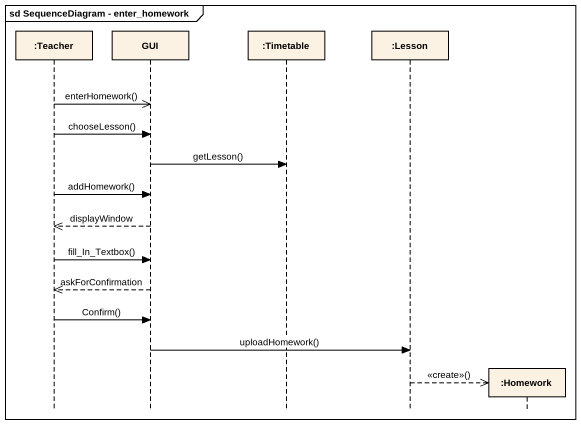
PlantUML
@startuml
mainframe sd SequenceDiagram - enter_homework
hide footbox
participant ":Teacher" as Teacher
participant GUI
participant ":Timetable" as Timetable
participant ":Lesson" as Lesson
participant ":Homework" as Homework

Teacher ->> GUI : enterHomework()
Teacher -> GUI : chooseLesson()
GUI -> Timetable : getLesson()
Teacher -> GUI : addHomework()
GUI -->> Teacher : displayWindow
Teacher -> GUI : fill_In_Textbox()
GUI -->> Teacher : askForConfirmation
Teacher -> GUI : Confirm()
GUI -> Lesson : uploadHomework()
Lesson -->> Homework ** : <<create>>()
@enduml
